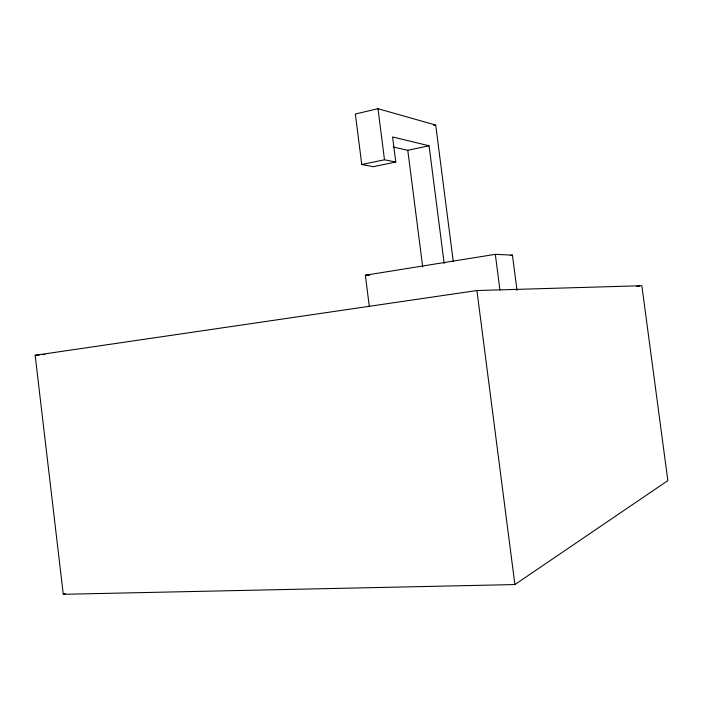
<?xml version="1.0" encoding="UTF-8"?>
<svg xmlns="http://www.w3.org/2000/svg" width="703" height="703" viewBox="0 0 703 703"><rect width="100%" height="100%" fill="white"/><g stroke="black" fill="none" stroke-linecap="round" stroke-linejoin="round"><path stroke-width="1.05" d="M514.895 584.562L667.85 480.615L641.848 285.717L476.906 290.532L35.15 355.287L63.27 594.299L514.895 584.562L476.906 290.532M63.27 594.299L65.335 593.569M453.259 261.498L435.702 125.064L377.986 108.701L355.358 113.991L361.764 164.546L373.381 166.681L395.78 162.024L392.582 136.962L429.076 145.776L444.182 263.44M433.602 125.529L435.702 125.064M393.179 147.024L407.784 150.301L429.076 145.776M361.764 164.546L384.488 159.774L395.78 162.024M369.295 306.367L365.358 275.216L495.316 254.337L512.434 255.127L517.03 290.427M510.273 255.47L512.434 255.127M636.417 286.473L639.677 286.016M35.15 355.287L39.509 354.918M42.786 354.646L44.966 354.461M365.358 275.216L369.708 275.224M495.316 254.337L499.965 290.146M407.784 150.301L422.696 266.885M377.986 108.701L384.488 159.774"/></g></svg>
